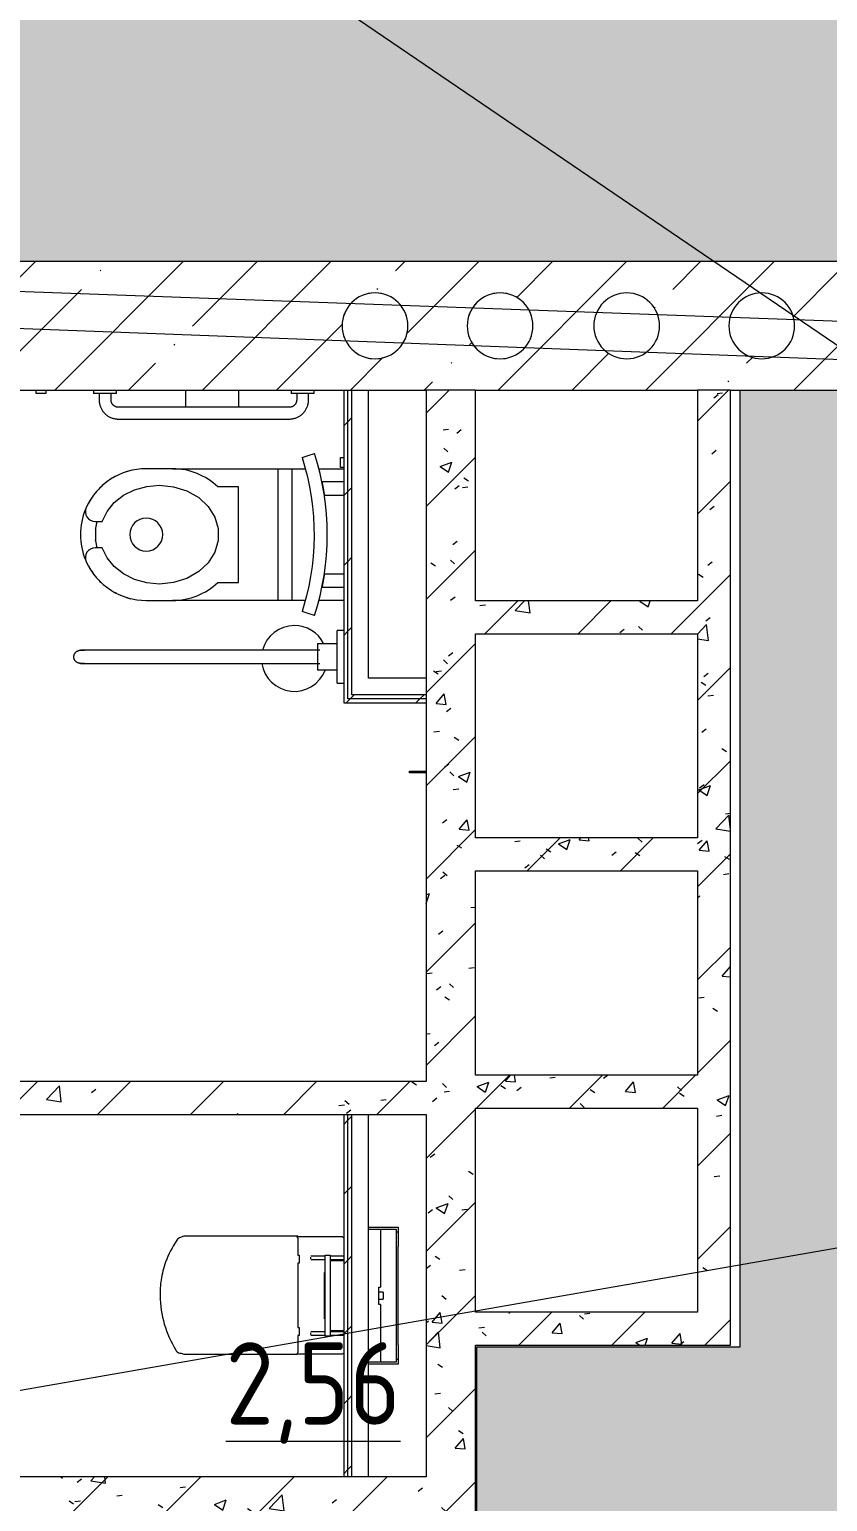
# Model space of a CAD drawing. Header units: millimetres. Extents: x -515342 to 330399, y -224905 to 507333.
# Drawn here: x -367278 to -364853, y -32769 to -28298 of the extents above; entities that cross this region are included whole.
import ezdxf

# ---------------------------------------------------------------- set-up
doc = ezdxf.new("R2010")
doc.units = ezdxf.units.MM
for name, color, linetype, lineweight in [('Марки помещений', 7, 'Continuous', 0), ('Обобщенные модели', 7, 'Continuous', 0), ('Оборудование', 7, 'Continuous', 0), ('Сантехника', 7, 'Continuous', 0), ('Стены внутренние', 7, 'Continuous', 0), ('Стены несущие', 7, 'Continuous', 0), ('Стены отделка', 7, 'Continuous', 0), ('Стены перегородки', 7, 'Continuous', 0), ('Стены штриховка', 7, 'Continuous', 0), ('экспертиза ДУ', 1, 'Continuous', 0), ('экспертиза условные обозначения', 1, 'Continuous', 0)]:
    doc.layers.add(name, color=color, linetype=linetype, lineweight=lineweight)
doc.styles.add('GOST Common_1', font='', dxfattribs={"width": 0.9, "height": 250})
doc.styles.get('GOST Common_1').set_extended_font_data('GOST Common')
pattern_1 = [(45, (-374753.14, -35598.53), (-141.4214, 141.4214), [])]
pattern_2 = [(50, (-374753.14, -35598.53), (364.368, -31.878), [38.1, -419.1]), (355, (-374753.14, -35598.53), (-70.486, 382.113), [30.48, -335.28]), (100.451, (-374722.78, -35601.2), (293.885, 350.233), [32.38, -356.18]), (46.184, (-374753.14, -35496.93), (542.158, -84.086), [57.15, -628.65]), (96.636, (-374707.96, -35503.94), (474.805, 494.855), [48.57, -534.27]), (351.184, (-374753.14, -35496.93), (474.81, 494.85), [45.72, -502.92]), (21, (-374702.34, -35522.33), (303.2285, -204.5305), [38.1, -419.1]), (326, (-374702.34, -35522.33), (123.604, 368.376), [30.48, -335.28]), (71.451, (-374677.07, -35539.37), (426.834, 163.843), [32.38, -356.18]), (37.5, (-374753.14, -35598.53), (6.1766, 169.1102), [16.764, -314.452, 16.764, -323.596, -336.55]), (37.5, (-374753.14, -35598.53), (6.1766, 169.1102), [-671.576, 16.764, -319.786]), (7.5, (-374753.14, -35598.53), (133.639, 200.3615), [16.764, -177.292, 16.764, -306.832, -128.27]), (7.5, (-374753.14, -35598.53), (133.639, 200.3615), [-517.652, 16.764, -111.506]), (327.5, (-374866.43, -35598.53), (271.1818, -11.4584), [16.764, -110.236, 16.764, -379.476, -525.78]), (327.5, (-374866.43, -35598.53), (271.1818, -11.4584), [-523.24, 16.764, -509.016]), (317.5, (-374917.23, -35598.53), (296.2585, 50.853), [16.764, -148.336, 16.764, -246.38, -373.38]), (317.5, (-374917.23, -35598.53), (296.2585, 50.853), [-428.244, 16.764, -356.616])]
pattern_3 = [(45, (-374753.14, -35598.53), (-106.066, 106.066), [])]

# ---------------------------------------------------------------- blocks, each defined once
blk = doc.blocks.new('Унитаз - Общественные _МГН_ - Объем смыва более 6_1 л-8747126-О_АР_П_1_0_000_План 1 этажа')
at = {"layer": 'Сантехника'}
for p, q in [((88.7, 246), (107.8, 239.8)), ((107.8, 239.8), (126.8, 233.7)), ((0, 200), (77, 200)), ((118.2, 200), (157.6, 200)), ((157.6, 200), (200, 200)), ((157.6, -200), (157.6, 200)), ((200, -200), (200, 200)), ((200, 200), (520, 200)), ((600, 200), (520, 200)), ((66.2, 160), (0, 160)), ((382.3, 145), (320, 145)), ((320, 145), (320, -145)), ((0, 120), (59.1, 120)), ((733.5, 40), (754.9, 40)), ((753.4, 20.7), (754, 16.1)), ((754.9, -40), (733.5, -40)), ((754, -16.1), (753.4, -20.7)), ((59.1, -120), (0, -120)), ((0, -160), (66.2, -160)), ((320, -145), (382.3, -145)), ((77, -200), (0, -200)), ((157.6, -200), (118.2, -200)), ((200, -200), (157.6, -200)), ((520, -200), (200, -200)), ((520, -200), (600, -200)), ((107.8, -239.8), (88.7, -246)), ((126.8, -233.7), (107.8, -239.8))]:
    blk.add_line(p, q, dxfattribs=at)
at = {"layer": 'Сантехника', "flags": 128}
for points in [[(126.8, -233.7), (118, -204.5), (110.4, -175.1), (104, -145.4), (98.8, -115.5), (94.8, -85.3), (92, -55.1), (90.4, -24.7), (90, 5.7), (90.9, 36.1), (92.9, 66.4), (96.2, 96.6), (100.6, 126.7), (106.3, 156.6), (113.2, 186.2), (121.2, 215.5), (126.8, 233.7)], [(560, -150), (516.9, -145.6), (476.3, -132.8), (440.6, -112.3), (411.9, -85.2), (391.7, -53.2), (381.3, -18.1), (381.3, 18.1), (391.7, 53.2), (411.9, 85.2), (440.6, 112.3), (476.3, 132.8), (516.9, 145.6), (560, 150)], [(560, 150), (598.7, 146.5), (635.6, 136.1), (669, 119.4), (697.2, 97.1), (719.1, 70.2), (733.5, 40)], [(748.7, 40.3), (753.6, 19.3), (753.6, -19.3), (748.7, -40.3)], [(733.5, -40), (719.1, -70.2), (697.2, -97.1), (669, -119.4), (635.6, -136.1), (598.7, -146.5), (560, -150)]]:
    blk.add_lwpolyline(points, dxfattribs=at)
at = {"layer": 'Сантехника'}
for centre, radius, start, end in [((850, 0), 800, 162.0951, 197.9049), ((520, 0), 200, 90, 133.5312), ((600, 0), 200, 24.3266, 90), ((600, 0), 200, 72.0106, 76.5027), ((600, 0), 200, 57.6191, 63.0038), ((600, 0), 200, 43.7417, 49.503), ((600, 0), 200, 30.0357, 36.0001), ((600, 0), 50, 90, 270), ((600, 0), 50, 270, 90), ((754.9, 70), 30, 270, 24.3266), ((600, 0), 200, 337.4028, 22.5972), ((754.9, -70), 30, 335.6734, 90), ((600, 0), 200, 270, 335.6734), ((600, 0), 200, 323.9999, 329.9643), ((520, 0), 200, 226.4688, 270), ((600, 0), 200, 296.9962, 302.3809), ((600, 0), 200, 310.497, 316.2583), ((600, 0), 200, 283.4973, 287.9894)]:
    blk.add_arc(centre, radius, start, end, dxfattribs=at)
for points, knots in [([(59.1, 120), (59.1, 120), (59.2, 120.8), (59.7, 124.4), (60.6, 129.9), (61.7, 136.5), (62.8, 142.4), (63.6, 146.8), (64.2, 150), (64.7, 152.9), (65.4, 156.2), (66, 159.2), (66.2, 160), (66.2, 160)], [0, 0, 0, 0, 0.111111, 0.222222, 0.333333, 0.444444, 0.555556, 0.611111, 0.666667, 0.722222, 0.777778, 0.888889, 1, 1, 1, 1]), ([(66.2, -160), (66.2, -160), (66, -159.2), (65.4, -156.2), (64.7, -152.9), (64.2, -150), (63.6, -146.8), (63, -143.5), (62.3, -140), (61.5, -135.4), (60.6, -129.9), (59.7, -124.4), (59.2, -120.8), (59.1, -120), (59.1, -120)], [0, 0, 0, 0, 0.111111, 0.222222, 0.277778, 0.333333, 0.388889, 0.444444, 0.5, 0.555556, 0.666667, 0.777778, 0.888889, 1, 1, 1, 1])]:
    blk.add_open_spline(points, degree=3, knots=knots, dxfattribs=at)
blk = doc.blocks.new('Опорный поручень - Откидной поручень для унитаза-V221-О_АР_П_1_0_000_План 1 этажа')
at = {"layer": 'Оборудование'}
for p, q in [((42235, 3976.2), (42215, 3976.2)), ((42235, 3976.2), (42235, 3816.2)), ((42235, 3936.2), (42255, 3936.2)), ((42255, 3936.2), (42295, 3936.2)), ((42295, 3856.2), (42295, 3936.2)), ((42890, 3916.2), (42287.7, 3916.2)), ((42255, 3856.2), (42235, 3856.2)), ((42295, 3856.2), (42255, 3856.2)), ((42287.7, 3876.2), (42890, 3876.2)), ((42215, 3816.2), (42235, 3816.2))]:
    blk.add_line(p, q, dxfattribs=at)
at = {"layer": 'Оборудование', "flags": 128}
for points in [[(43015, 3916.2), (43014.9, 3916.2), (43014.6, 3916.2), (43014.1, 3916.2), (43013.4, 3916.2), (43012.5, 3916.2), (43011.4, 3916.2), (43010.1, 3916.2), (43008.7, 3916.2), (43007, 3916.2), (43005.1, 3916.2), (43003.1, 3916.2), (43000.9, 3916.2), (42998.5, 3916.2), (42995.9, 3916.2), (42993.2, 3916.2), (42990.3, 3916.2), (42987.2, 3916.2), (42984, 3916.2), (42980.6, 3916.2), (42977.1, 3916.2), (42973.4, 3916.2), (42969.6, 3916.2), (42965.7, 3916.2), (42961.7, 3916.2), (42957.5, 3916.2), (42953.3, 3916.2), (42948.9, 3916.2), (42944.5, 3916.2), (42939.9, 3916.2), (42935.3, 3916.2), (42930.6, 3916.2), (42925.8, 3916.2), (42921, 3916.2), (42916.2, 3916.2), (42911.2, 3916.2), (42906.3, 3916.2), (42901.3, 3916.2), (42896.3, 3916.2), (42891.3, 3916.2), (42890, 3916.2)], [(43002.5, 3916.2), (43004.6, 3916.2), (43006.5, 3916.2), (43008.2, 3916.2), (43009.8, 3916.2), (43011.1, 3916.2), (43012.2, 3916.2), (43013.2, 3916.2), (43013.9, 3916.2), (43014.5, 3916.2), (43014.8, 3916.2), (43015, 3916.2), (43015, 3916.2)], [(43015, 3916.2), (43015.8, 3916.2), (43016.6, 3916.1), (43017.4, 3916), (43018.2, 3915.9), (43019, 3915.8), (43019.8, 3915.6), (43020.5, 3915.4), (43021.3, 3915.2), (43022, 3914.9), (43022.8, 3914.6), (43023.5, 3914.3), (43024.2, 3913.9), (43024.9, 3913.5), (43025.6, 3913.1), (43026.3, 3912.7), (43026.9, 3912.2), (43027.6, 3911.7), (43028.2, 3911.2), (43028.8, 3910.7), (43029.3, 3910.1), (43029.9, 3909.5), (43030.4, 3908.9), (43030.9, 3908.3), (43031.4, 3907.7), (43031.8, 3907), (43032.2, 3906.3), (43032.6, 3905.6), (43033, 3904.9), (43033.3, 3904.2), (43033.6, 3903.4), (43033.9, 3902.7), (43034.2, 3901.9), (43034.4, 3901.2), (43034.6, 3900.4), (43034.7, 3899.6), (43034.8, 3898.8), (43034.9, 3898), (43035, 3897.2), (43035, 3896.4), (43035, 3896.2)], [(43035, 3896.2), (43035, 3895.4), (43034.9, 3894.6), (43034.9, 3893.8), (43034.7, 3893), (43034.6, 3892.2), (43034.4, 3891.4), (43034.2, 3890.7), (43034, 3889.9), (43033.7, 3889.1), (43033.4, 3888.4), (43033.1, 3887.7), (43032.7, 3887), (43032.4, 3886.3), (43031.9, 3885.6), (43031.5, 3884.9), (43031, 3884.2), (43030.6, 3883.6), (43030, 3883), (43029.5, 3882.4), (43028.9, 3881.8), (43028.3, 3881.3), (43027.7, 3880.8), (43027.1, 3880.3), (43026.5, 3879.8), (43025.8, 3879.4), (43025.1, 3878.9), (43024.4, 3878.6), (43023.7, 3878.2), (43023, 3877.9), (43022.2, 3877.5), (43021.5, 3877.3), (43020.7, 3877), (43020, 3876.8), (43019.2, 3876.6), (43018.4, 3876.5), (43017.6, 3876.4), (43016.8, 3876.3), (43016, 3876.2), (43015.2, 3876.2), (43015, 3876.2)], [(42890, 3876.2), (42895, 3876.2), (42900, 3876.2), (42905, 3876.2), (42909.9, 3876.2), (42914.8, 3876.2), (42919.7, 3876.2), (42924.5, 3876.2), (42929.3, 3876.2), (42934, 3876.2), (42938.7, 3876.2), (42943.2, 3876.2), (42947.7, 3876.2), (42952.1, 3876.2), (42956.4, 3876.2), (42960.6, 3876.2), (42964.6, 3876.2), (42968.6, 3876.2), (42972.4, 3876.2), (42976.1, 3876.2), (42979.7, 3876.2), (42983.1, 3876.2), (42986.3, 3876.2), (42989.5, 3876.2), (42992.4, 3876.2), (42995.2, 3876.2), (42997.8, 3876.2), (43000.2, 3876.2), (43002.5, 3876.2), (43004.6, 3876.2), (43006.5, 3876.2), (43008.2, 3876.2), (43009.8, 3876.2), (43011.1, 3876.2), (43012.2, 3876.2), (43013.2, 3876.2), (43013.9, 3876.2), (43014.5, 3876.2), (43014.8, 3876.2), (43015, 3876.2), (43015, 3876.2)], [(43015, 3876.2), (43014.9, 3876.2), (43014.6, 3876.2), (43014.1, 3876.2), (43013.4, 3876.2), (43012.5, 3876.2), (43011.4, 3876.2), (43010.1, 3876.2), (43008.7, 3876.2), (43007, 3876.2), (43005.1, 3876.2), (43003.1, 3876.2)]]:
    blk.add_lwpolyline(points, dxfattribs=at)
blk = doc.blocks.new('МГН_Санузел_Поручень горизонтальный - АР_Сантехнические приборы_МГН_Поручень горизонтальный-3156318-О_АР_П_1_0_000_План 1 этажа')
at = {"layer": 'Сантехника'}
for p, q in [((-595.8, 88), (-1115.8, 88)), ((-1115.8, 52), (-595.8, 52)), ((-1190.8, 10), (-1190.8, 0)), ((-1190.8, 10), (-1155.8, 10)), ((-1173.8, 30), (-1173.8, 10)), ((-1155.8, 10), (-1120.8, 10)), ((-1137.8, 10), (-1137.8, 30)), ((-1120.8, 0), (-1120.8, 10)), ((-590.8, 10), (-590.8, 0)), ((-590.8, 10), (-555.8, 10)), ((-573.8, 30), (-573.8, 10)), ((-555.8, 10), (-520.8, 10)), ((-537.8, 10), (-537.8, 30)), ((-520.8, 0), (-520.8, 10))]:
    blk.add_line(p, q, dxfattribs=at)
at = {"layer": 'Сантехника', "flags": 128}
for points in [[(-1115.8, 88), (-1118.1, 88), (-1120.4, 87.8), (-1122.7, 87.6), (-1125, 87.3), (-1127.3, 86.8), (-1129.6, 86.3), (-1131.8, 85.7), (-1134, 85.1), (-1136.2, 84.3), (-1138.4, 83.4), (-1140.5, 82.5), (-1142.6, 81.4), (-1144.6, 80.3), (-1146.6, 79.1), (-1148.5, 77.9), (-1150.4, 76.5), (-1152.3, 75.1), (-1154, 73.6), (-1155.8, 72), (-1157.4, 70.4), (-1159, 68.7), (-1160.5, 67), (-1161.9, 65.1), (-1163.3, 63.3), (-1164.6, 61.3), (-1165.8, 59.4), (-1166.9, 57.3), (-1168, 55.3), (-1169, 53.2), (-1169.9, 51), (-1170.7, 48.8), (-1171.4, 46.6), (-1172, 44.4), (-1172.5, 42.1), (-1173, 39.9), (-1173.3, 37.6), (-1173.6, 35.3), (-1173.7, 32.9), (-1173.8, 30.6), (-1173.8, 30)], [(-1137.8, 30), (-1137.8, 30.9), (-1137.7, 31.8), (-1137.6, 32.6), (-1137.5, 33.5), (-1137.4, 34.4), (-1137.2, 35.2), (-1136.9, 36.1), (-1136.7, 36.9), (-1136.4, 37.8), (-1136.1, 38.6), (-1135.7, 39.4), (-1135.3, 40.2), (-1134.9, 40.9), (-1134.4, 41.7), (-1134, 42.4), (-1133.4, 43.1), (-1132.9, 43.8), (-1132.3, 44.5), (-1131.7, 45.2), (-1131.1, 45.8), (-1130.5, 46.4), (-1129.8, 47), (-1129.1, 47.5), (-1128.4, 48), (-1127.7, 48.5), (-1126.9, 49), (-1126.2, 49.4), (-1125.4, 49.8), (-1124.6, 50.2), (-1123.8, 50.5), (-1122.9, 50.8), (-1122.1, 51.1), (-1121.3, 51.3), (-1120.4, 51.5), (-1119.5, 51.7), (-1118.7, 51.8), (-1117.8, 51.9), (-1116.9, 52), (-1116, 52), (-1115.8, 52)], [(-537.8, 30), (-537.8, 32.3), (-538, 34.6), (-538.2, 36.9), (-538.5, 39.2), (-539, 41.5), (-539.5, 43.8), (-540.1, 46), (-540.7, 48.2), (-541.5, 50.4), (-542.4, 52.6), (-543.3, 54.7), (-544.3, 56.8), (-545.5, 58.8), (-546.7, 60.8), (-547.9, 62.7), (-549.3, 64.6), (-550.7, 66.5), (-552.2, 68.2), (-553.8, 70), (-555.4, 71.6), (-557.1, 73.2), (-558.8, 74.7), (-560.7, 76.1), (-562.5, 77.5), (-564.5, 78.8), (-566.4, 80), (-568.5, 81.2), (-570.5, 82.2), (-572.6, 83.2), (-574.8, 84.1), (-577, 84.9), (-579.2, 85.6), (-581.4, 86.2), (-583.7, 86.7), (-585.9, 87.2), (-588.2, 87.5), (-590.5, 87.8), (-592.9, 87.9), (-595.2, 88), (-595.8, 88)], [(-595.8, 52), (-594.9, 52), (-594, 51.9), (-593.2, 51.8), (-592.3, 51.7), (-591.4, 51.6), (-590.6, 51.4), (-589.7, 51.1), (-588.9, 50.9), (-588, 50.6), (-587.2, 50.3), (-586.4, 49.9), (-585.6, 49.5), (-584.9, 49.1), (-584.1, 48.6), (-583.4, 48.2), (-582.7, 47.6), (-582, 47.1), (-581.3, 46.5), (-580.6, 45.9), (-580, 45.3), (-579.4, 44.7), (-578.8, 44), (-578.3, 43.3), (-577.8, 42.6), (-577.3, 41.9), (-576.8, 41.1), (-576.4, 40.4), (-576, 39.6), (-575.6, 38.8), (-575.3, 38), (-575, 37.1), (-574.7, 36.3), (-574.5, 35.5), (-574.3, 34.6), (-574.1, 33.7), (-574, 32.9), (-573.9, 32), (-573.8, 31.1), (-573.8, 30.2), (-573.8, 30)]]:
    blk.add_lwpolyline(points, dxfattribs=at)
blk = doc.blocks.new('2D_МГН_Санузел_Аксессуары - АР_Сантехнические приборы_Комплект 1-10688745-О_АР_П_1_0_000_План 1 этажа')
at = {"layer": 'Сантехника'}
for p, q in [((-124.1, 37.5), (-124.1, 47.5)), ((-124.1, 47.5), (-94.1, 47.5)), ((-94.1, 47.5), (-94.1, 37.5))]:
    blk.add_line(p, q, dxfattribs=at)
blk = doc.blocks.new('2D_МГН_Санузел_Аксессуары - АР_Сантехнические приборы_Система вызова помощи в санузел-10688749-О_АР_П_1_0_000_План 1 этажа')
at = {"layer": 'Сантехника'}
for p, q in [((-124.1, 195), (-124.1, 205)), ((-124.1, 205), (-94.1, 205)), ((-94.1, 205), (-94.1, 195))]:
    blk.add_line(p, q, dxfattribs=at)
blk = doc.blocks.new('2D_МГН_Санузел_Аксессуары - АР_Сантехнические приборы_Универсальный травмобезопасный держатель _крючок для костылей_-10688751-О_АР_П_1_0_000_План 1 этажа')
at = {"layer": 'Сантехника'}
for p, q in [((-111.6, 75), (-111.6, 125)), ((-111.6, 125), (-106.6, 125)), ((-106.6, 125), (-106.6, 75))]:
    blk.add_line(p, q, dxfattribs=at)
blk = doc.blocks.new('2D_МГН_Санузел_Аксессуары - АР_Сантехнические приборы_Корзина для мусора-V270-О_АР_П_1_0_000_План 1 этажа')
at = {"layer": 'Сантехника'}
for start, end in [(98.7595, 249.1031), (360, 75.425), (297.3959, 360)]:
    blk.add_arc((-109.1, 187.5), 100, start, end, dxfattribs=at)
blk = doc.blocks.new('2D_МГН_Санузел_Аксессуары - АР_Сантехнические приборы_Автоматический диспансер для туалетной бумаги-10688753-О_АР_П_1_0_000_План 1 этажа')
at = {"layer": 'Сантехника'}
for p, q in [((-189.1, 195), (-189.1, 247)), ((-29.1, 247), (-29.1, 195))]:
    blk.add_line(p, q, dxfattribs=at)
blk = doc.blocks.new('ВК_01_Инсталляция с унитазом Geberit - 400_74_Geberit_Duofix_H112_Sigma_12_cm_ready_for_support_handles-10222215-О_АР_П_1_0_000_План 1 этажа')
at = {"layer": 'Обобщенные модели'}
for p, q in [((-178.4, -3.7), (-178.4, -136.8)), ((176, -138), (176, -3.9)), ((-180.8, -139.6), (-180.8, -486.2)), ((-178.2, -140.3), (-180.8, -142.9)), ((-175.1, -139.6), (-123.3, -139.6)), ((-123.3, -135.7), (-99.2, -135.7)), ((-123.3, -139.6), (-123.3, -135.7)), ((-99.2, -135.7), (-99.2, -139.7)), ((-99.2, -139.7), (96.6, -139.7)), ((96.6, -139.7), (96.7, -135.7)), ((96.7, -135.7), (120.7, -135.7)), ((120.7, -135.7), (120.7, -139.6)), ((120.7, -139.6), (172.1, -139.6)), ((177.5, -483.4), (177.5, -144.5))]:
    blk.add_line(p, q, dxfattribs=at)
for centre, radius, start, end in [((-173.9, -4.6), 4.61, 99.7293, 169.6637), ((171.3, -4.7), 4.78, 9.3401, 67.5533), ((-174.9, -142.1), 6.37, 123.7636, 156.6535), ((-175.3, -145.6), 6.04, 88.6989, 119.3011), ((172.1, -147.1), 7.56, 47.4267, 90), ((162.6, -144.5), 14.9, 360, 25.6266), ((-153.9, -480.3), 27.5, 192.3562, 214.291), ((159.4, -483.4), 18.1, 326.2581, 360), ((-158.2, -491.4), 18.9, 193.5902, 235.7095), ((-2.4, -262.9), 295.5, 235.7095, 250.2905), ((-4.8, -234.1), 324.1, 270.8546, 301.6815), ((-1.6, -260.9), 299.9, 303.8485, 304.273), ((157.8, -494.9), 16.7, 304.273, 5.1522), ((-2.4, -262.9), 295.5, 250.2905, 261.1454), ((-4.2, -274.7), 283.5, 261.1454, 270.8546)]:
    blk.add_arc(centre, radius, start, end, dxfattribs=at)
at = {"layer": 'Сантехника', "lineweight": 18}
for p, q in [((-208, 165), (-197.5, 165)), ((-208, 75), (-208, 165)), ((-201.8, 112), (-201.8, 159)), ((-201.8, 159), (201.8, 159)), ((-197.5, 165), (-192.5, 165)), ((-191.9, 165), (-194.2, 165)), ((-192.5, 165), (-192.5, 159)), ((-192.5, 165), (-189.2, 165)), ((-189.2, 165), (-149.2, 165)), ((149.2, 165), (-149.2, 165)), ((149.2, 165), (189.2, 165)), ((189.2, 165), (192.5, 165)), ((194.2, 165), (191.9, 165)), ((192.5, 159), (192.5, 165)), ((192.5, 165), (197.5, 165)), ((197.5, 165), (208, 165)), ((201.8, 159), (201.8, 112)), ((208, 165), (208, 75)), ((-201.8, 75), (-201.8, 112)), ((-201.8, 112), (-26.5, 112)), ((-26.5, 107), (-26.5, 112)), ((26.5, 107), (-26.5, 107)), ((-10.5, 119.5), (-10.5, 107)), ((-10.5, 119.5), (10.5, 119.5)), ((-10.1, 119.5), (-10.5, 119.5)), ((10.5, 119.5), (10.1, 119.5)), ((10.5, 107), (10.5, 119.5)), ((26.5, 112), (201.8, 112)), ((26.5, 112), (26.5, 107)), ((201.8, 112), (201.8, 75)), ((-120, 0), (-120, -41)), ((-110, -41), (-110, 0)), ((106, -41), (106, 0)), ((110, 0), (110, -41)), ((120, -41), (120, 0)), ((-123, -41), (123, -41)), ((-123, -56), (-123, -41)), ((-106, 0), (-106, -41)), ((123, -41), (123, -56)), ((123, -56), (-123, -56)), ((-120, -56), (-120, -100)), ((-110, -100), (-110, -56)), ((-70.3, -58.7), (-70.3, -56)), ((-70.3, -59), (70.2, -59)), ((70.2, -56), (70.2, -58.7)), ((110, -56), (110, -100)), ((120, -100), (120, -56)), ((-112.5, -100), (-117.5, -100)), ((117.5, -100), (112.5, -100))]:
    blk.add_line(p, q, dxfattribs=at)

msp = doc.modelspace()

# ---------------------------------------------------------------- hatches: boundary and pattern name
at = {"layer": 'Стены внутренние'}
h = msp.add_hatch(dxfattribs=at)
h.set_pattern_fill('FP_1', color=256, style=0, pattern_type=2)
h.set_pattern_definition([(45, (-374753.14, -35598.53), (-224.5064, 224.5064), []), (45, (-374528.64, -35598.53), (-224.506, 224.506), [396.875, -79.375, 3.353, -76.022])])
h.paths.add_polyline_path([(-368648.1427, -29393.5295), (-363948.1427, -29393.5295), (-363948.1427, -29003.5295), (-368943.1427, -29003.5295), (-368943.1427, -29393.5295), (-368798.1427, -29393.5295)])
h.paths.add_polyline_path([(-364670.5075, -29297.0103), (-364703.1427, -29285.132), (-364729.7471, -29262.8083), (-364747.1119, -29232.7315), (-364753.1427, -29198.5295), (-364747.1119, -29164.3275), (-364729.7471, -29134.2507), (-364703.1427, -29111.927), (-364670.5075, -29100.0487), (-364635.7778, -29100.0487), (-364603.1427, -29111.927), (-364576.5382, -29134.2507), (-364559.1734, -29164.3275), (-364553.1427, -29198.5295), (-364559.1734, -29232.7315), (-364576.5382, -29262.8083), (-364603.1427, -29285.132), (-364635.7778, -29297.0103)])
h.paths.add_polyline_path([(-366210.7778, -29297.0103), (-366245.5075, -29297.0103), (-366278.1427, -29285.132), (-366304.7471, -29262.8083), (-366322.1119, -29232.7315), (-366328.1427, -29198.5295), (-366322.1119, -29164.3275), (-366304.7471, -29134.2507), (-366278.1427, -29111.927), (-366245.5075, -29100.0487), (-366210.7778, -29100.0487), (-366178.1427, -29111.927), (-366151.5382, -29134.2507), (-366134.1734, -29164.3275), (-366128.1427, -29198.5295), (-366134.1734, -29232.7315), (-366151.5382, -29262.8083), (-366178.1427, -29285.132)])
h.paths.add_polyline_path([(-365830.7778, -29297.0103), (-365865.5075, -29297.0103), (-365898.1427, -29285.132), (-365924.7471, -29262.8083), (-365942.1119, -29232.7315), (-365948.1427, -29198.5295), (-365942.1119, -29164.3275), (-365924.7471, -29134.2507), (-365898.1427, -29111.927), (-365865.5075, -29100.0487), (-365830.7778, -29100.0487), (-365798.1427, -29111.927), (-365771.5382, -29134.2507), (-365754.1734, -29164.3275), (-365748.1427, -29198.5295), (-365754.1734, -29232.7315), (-365771.5382, -29262.8083), (-365798.1427, -29285.132)])
h.paths.add_polyline_path([(-365480.7538, -29297.0103), (-365513.389, -29285.132), (-365539.9935, -29262.8083), (-365557.3583, -29232.7315), (-365563.389, -29198.5295), (-365557.3583, -29164.3275), (-365539.9935, -29134.2507), (-365513.389, -29111.927), (-365480.7538, -29100.0487), (-365446.0242, -29100.0487), (-365413.389, -29111.927), (-365386.7846, -29134.2507), (-365369.4197, -29164.3275), (-365363.389, -29198.5295), (-365369.4197, -29232.7315), (-365386.7846, -29262.8083), (-365413.389, -29285.132), (-365446.0242, -29297.0103), (-365469.8965, -29297.0103)])
h.paths.add_polyline_path([(-365035.7778, -29297.0103), (-365070.5075, -29297.0103), (-365103.1427, -29285.132), (-365129.7471, -29262.8083), (-365147.1119, -29232.7315), (-365153.1427, -29198.5295), (-365147.1119, -29164.3275), (-365129.7471, -29134.2507), (-365103.1427, -29111.927), (-365070.5075, -29100.0487), (-365035.7778, -29100.0487), (-365003.1427, -29111.927), (-364976.5382, -29134.2507), (-364959.1734, -29164.3275), (-364953.1427, -29198.5295), (-364959.1734, -29232.7315), (-364976.5382, -29262.8083), (-365003.1427, -29285.132), (-365025.723, -29293.3506)])
h = msp.add_hatch(dxfattribs=at)
h.set_pattern_fill('FP_11', color=256, style=0, pattern_type=2)
h.set_pattern_definition(pattern_3)
h.paths.add_polyline_path([(-366323.1427, -30343.5295), (-366310.6427, -30343.5295), (-366310.6427, -29393.5295), (-366323.1427, -29393.5295), (-366323.1427, -30145.1195)])
h = msp.add_hatch(dxfattribs=at)
h.set_pattern_fill('FP_11', color=256, style=0, pattern_type=2)
h.set_pattern_definition(pattern_3)
h.paths.add_polyline_path([(-366310.6427, -30331.0295), (-366298.1427, -30331.0295), (-366298.1427, -29393.5295), (-366310.6427, -29393.5295), (-366310.6427, -30145.1195)])
h = msp.add_hatch(dxfattribs=at)
h.set_pattern_fill('FP_3', color=256, style=0, pattern_type=2)
h.set_pattern_definition(pattern_1)
h.paths.add_polyline_path([(-365923.1427, -35403.5295), (-365923.1427, -29393.5295), (-366073.1427, -29393.5295), (-366073.1427, -35403.5295)])
h = msp.add_hatch(dxfattribs=at)
h.set_pattern_fill('FP_4', color=256, style=0, pattern_type=2)
h.set_pattern_definition(pattern_2)
h.paths.add_polyline_path([(-365923.1427, -35403.5295), (-365923.1427, -29393.5295), (-366073.1427, -29393.5295), (-366073.1427, -35403.5295)])
h = msp.add_hatch(dxfattribs=at)
h.set_pattern_fill('FP_3', color=256, style=0, pattern_type=2)
h.set_pattern_definition(pattern_1)
h.paths.add_polyline_path([(-365148.1427, -32293.5295), (-365148.1427, -29393.5295), (-365248.1427, -29393.5295), (-365248.1427, -32293.5295)])
h = msp.add_hatch(dxfattribs=at)
h.set_pattern_fill('FP_4', color=256, style=0, pattern_type=2)
h.set_pattern_definition(pattern_2)
h.paths.add_polyline_path([(-365148.1427, -32293.5295), (-365148.1427, -29393.5295), (-365248.1427, -29393.5295), (-365248.1427, -32293.5295)])
h = msp.add_hatch(dxfattribs=at)
h.set_pattern_fill('FP_3', color=256, style=0, pattern_type=2)
h.set_pattern_definition(pattern_1)
h.paths.add_polyline_path([(-365923.1427, -30133.5295), (-365248.1427, -30133.5295), (-365248.1427, -30033.5295), (-365923.1427, -30033.5295)])
h = msp.add_hatch(dxfattribs=at)
h.set_pattern_fill('FP_4', color=256, style=0, pattern_type=2)
h.set_pattern_definition(pattern_2)
h.paths.add_polyline_path([(-365923.1427, -30133.5295), (-365248.1427, -30133.5295), (-365248.1427, -30033.5295), (-365923.1427, -30033.5295)])
h = msp.add_hatch(dxfattribs=at)
h.set_pattern_fill('FP_11', color=256, style=0, pattern_type=2)
h.set_pattern_definition(pattern_3)
h.paths.add_polyline_path([(-366310.6427, -30343.5295), (-366073.1427, -30343.5295), (-366073.1427, -30331.0295), (-366310.6427, -30331.0295)])
h = msp.add_hatch(dxfattribs=at)
h.set_pattern_fill('FP_11', color=256, style=0, pattern_type=2)
h.set_pattern_definition(pattern_3)
h.paths.add_polyline_path([(-366073.1427, -30331.0295), (-366073.1427, -30318.5295), (-366298.1427, -30318.5295), (-366298.1427, -30331.0295), (-366136.1568, -30331.0295)])
h = msp.add_hatch(dxfattribs=at)
h.set_pattern_fill('FP_3', color=256, style=0, pattern_type=2)
h.set_pattern_definition(pattern_1)
h.paths.add_polyline_path([(-365923.1427, -30853.5295), (-365248.1427, -30853.5295), (-365248.1427, -30753.5295), (-365923.1427, -30753.5295)])
h = msp.add_hatch(dxfattribs=at)
h.set_pattern_fill('FP_4', color=256, style=0, pattern_type=2)
h.set_pattern_definition(pattern_2)
h.paths.add_polyline_path([(-365923.1427, -30853.5295), (-365248.1427, -30853.5295), (-365248.1427, -30753.5295), (-365923.1427, -30753.5295)])
h = msp.add_hatch(dxfattribs=at)
h.set_pattern_fill('FP_3', color=256, style=0, pattern_type=2)
h.set_pattern_definition(pattern_1)
h.paths.add_polyline_path([(-371073.1427, -31593.5295), (-370973.1427, -31593.5295), (-370973.1427, -31493.5295), (-371073.1427, -31493.5295), (-371073.1427, -31505.5732)])
h.paths.add_polyline_path([(-367912.851, -31593.5295), (-366073.1427, -31593.5295), (-366073.1427, -31493.5295), (-368648.1427, -31493.5295), (-368648.1427, -31593.5295), (-368134.9377, -31593.5295)])
h.paths.add_polyline_path([(-369873.1427, -31593.5295), (-368798.1427, -31593.5295), (-368798.1427, -31493.5295), (-369873.1427, -31493.5295), (-369873.1427, -31505.5732)])
h = msp.add_hatch(dxfattribs=at)
h.set_pattern_fill('FP_4', color=256, style=0, pattern_type=2)
h.set_pattern_definition(pattern_2)
h.paths.add_polyline_path([(-371073.1427, -31593.5295), (-370973.1427, -31593.5295), (-370973.1427, -31493.5295), (-371073.1427, -31493.5295), (-371073.1427, -31505.5732)])
h.paths.add_polyline_path([(-367912.851, -31593.5295), (-366073.1427, -31593.5295), (-366073.1427, -31493.5295), (-368648.1427, -31493.5295), (-368648.1427, -31593.5295), (-368134.9377, -31593.5295)])
h.paths.add_polyline_path([(-369873.1427, -31593.5295), (-368798.1427, -31593.5295), (-368798.1427, -31493.5295), (-369873.1427, -31493.5295), (-369873.1427, -31505.5732)])
h = msp.add_hatch(dxfattribs=at)
h.set_pattern_fill('FP_3', color=256, style=0, pattern_type=2)
h.set_pattern_definition(pattern_1)
h.paths.add_polyline_path([(-365923.1427, -31573.5295), (-365248.1427, -31573.5295), (-365248.1427, -31473.5295), (-365923.1427, -31473.5295), (-365923.1427, -31505.5732)])
h = msp.add_hatch(dxfattribs=at)
h.set_pattern_fill('FP_4', color=256, style=0, pattern_type=2)
h.set_pattern_definition(pattern_2)
h.paths.add_polyline_path([(-365923.1427, -31573.5295), (-365248.1427, -31573.5295), (-365248.1427, -31473.5295), (-365923.1427, -31473.5295), (-365923.1427, -31505.5732)])
h = msp.add_hatch(dxfattribs=at)
h.set_pattern_fill('FP_11', color=256, style=0, pattern_type=2)
h.set_pattern_definition(pattern_3)
h.paths.add_polyline_path([(-366323.1427, -32693.5295), (-366310.6427, -32693.5295), (-366310.6427, -31593.5295), (-366323.1427, -31593.5295), (-366323.1427, -32593.9361)])
h = msp.add_hatch(dxfattribs=at)
h.set_pattern_fill('FP_11', color=256, style=0, pattern_type=2)
h.set_pattern_definition(pattern_3)
h.paths.add_polyline_path([(-366310.6427, -32693.5295), (-366298.1427, -32693.5295), (-366298.1427, -31593.5295), (-366310.6427, -31593.5295), (-366310.6427, -32593.9361)])
h = msp.add_hatch(dxfattribs=at)
h.set_pattern_fill('FP_3', color=256, style=0, pattern_type=2)
h.set_pattern_definition(pattern_1)
h.paths.add_polyline_path([(-365923.1427, -32293.5295), (-365248.1427, -32293.5295), (-365248.1427, -32193.5295), (-365923.1427, -32193.5295)])
h = msp.add_hatch(dxfattribs=at)
h.set_pattern_fill('FP_4', color=256, style=0, pattern_type=2)
h.set_pattern_definition(pattern_2)
h.paths.add_polyline_path([(-365923.1427, -32293.5295), (-365248.1427, -32293.5295), (-365248.1427, -32193.5295), (-365923.1427, -32193.5295)])
h = msp.add_hatch(dxfattribs=at)
h.set_pattern_fill('FP_3', color=256, style=0, pattern_type=2)
h.set_pattern_definition(pattern_1)
h.paths.add_polyline_path([(-366310.6427, -32843.5295), (-366073.1427, -32843.5295), (-366073.1427, -32693.5295), (-368648.1427, -32693.5295), (-368648.1427, -32843.5295), (-366323.1427, -32843.5295)])
h = msp.add_hatch(dxfattribs=at)
h.set_pattern_fill('FP_4', color=256, style=0, pattern_type=2)
h.set_pattern_definition(pattern_2)
h.paths.add_polyline_path([(-366310.6427, -32843.5295), (-366073.1427, -32843.5295), (-366073.1427, -32693.5295), (-368648.1427, -32693.5295), (-368648.1427, -32843.5295), (-366323.1427, -32843.5295)])
at = {"layer": 'экспертиза условные обозначения'}
h = msp.add_hatch(dxfattribs=at)
h.set_pattern_fill('GRASS', color=3, scale=24)
h.set_pattern_definition([(90, (-374753.14, -35598.53), (-431.0523, 431.0523), [114.3, -747.8046]), (45, (-374753.14, -35598.5), (-431.052, 431.052), [114.3, -495.3]), (135, (-374753.14, -35598.5), (-431.052, -431.052), [114.3, -495.3])])
h.paths.add_polyline_path([(-374558.1427, -26618.5295), (-329338.1427, -26618.5295), (-329338.1427, -28753.7894), (-346430.5538, -28753.7894), (-346430.5538, -32623.5894), (-354382.6275, -32623.5894), (-354382.6275, -28753.7894), (-358678.1427, -28753.7894), (-358673.1427, -29003.5295), (-362548.1427, -29003.5295), (-362548.1427, -35403.5295), (-365918.6427, -35403.5295), (-365918.6427, -32298.5894), (-365118.6427, -32298.5894), (-365118.6427, -29393.5295), (-363998.1427, -29393.5295), (-363998.1427, -29003.5295), (-368836.0943, -29003.5295), (-368836.0943, -29393.5295), (-368683.8985, -29393.5295), (-368683.8985, -31523.5295), (-371073.1427, -31523.5295), (-371073.1427, -29393.5295), (-370888.1427, -29393.5295), (-370888.1427, -29003.5295), (-374558.1427, -29003.5295)])

# ---------------------------------------------------------------- linework, layer by layer
at = {"layer": 'Стены внутренние'}
for centre, start, end in [((-366228.1427, -29198.5295), 96.6878718, 101.9770284), ((-366228.1427, -29198.5295), 78.0229716, 83.3121282), ((-365848.1427, -29198.5295), 96.6878718, 101.9770284), ((-365848.1427, -29198.5295), 78.0229716, 83.3121282), ((-366228.1427, -29198.5295), 138.0229716, 143.3121282), ((-366228.1427, -29198.5295), 36.6878718, 41.9770284), ((-365848.1427, -29198.5295), 138.0229716, 143.3121282), ((-365848.1427, -29198.5295), 36.6878718, 41.9770284), ((-366228.1427, -29198.5295), 156.6878718, 161.9770284), ((-366228.1427, -29198.5295), 18.0229716, 23.3121282), ((-365848.1427, -29198.5295), 156.6878718, 161.9770284), ((-365848.1427, -29198.5295), 18.0229716, 23.3121282), ((-366228.1427, -29198.5295), 198.0229716, 203.3121282), ((-366228.1427, -29198.5295), 336.6878718, 341.9770284), ((-365848.1427, -29198.5295), 198.0229716, 203.3121282), ((-365848.1427, -29198.5295), 336.6878718, 341.9770284), ((-366228.1427, -29198.5295), 216.6878718, 221.9770284), ((-366228.1427, -29198.5295), 318.0229716, 323.3121282), ((-365848.1427, -29198.5295), 216.6878718, 221.9770284), ((-365848.1427, -29198.5295), 318.0229716, 323.3121282), ((-366228.1427, -29198.5295), 258.0229716, 263.3121282), ((-366228.1427, -29198.5295), 276.6878718, 281.9770284), ((-365848.1427, -29198.5295), 258.0229716, 263.3121282), ((-365848.1427, -29198.5295), 276.6878718, 281.9770284)]:
    msp.add_arc(centre, 100, start, end, dxfattribs=at)
at = {"layer": 'Стены несущие'}
for p, q in [((-363948.1427, -29003.5295), (-368943.1427, -29003.5295)), ((-368648.1427, -29393.5295), (-366073.1427, -29393.5295)), ((-365923.1427, -29393.5295), (-365248.1427, -29393.5295)), ((-365148.1427, -29393.5295), (-363948.1427, -29393.5295))]:
    msp.add_line(p, q, dxfattribs=at)
for centre, start, end in [((-366228.1427, -29198.5295), 0, 180), ((-365848.1427, -29198.5295), 0, 180), ((-365463.389, -29198.5295), 0, 180), ((-365053.1427, -29198.5295), 0, 180), ((-366228.1427, -29198.5295), 180, 0), ((-365848.1427, -29198.5295), 180, 0), ((-365463.389, -29198.5295), 180, 0), ((-365053.1427, -29198.5295), 180, 0)]:
    msp.add_arc(centre, 100, start, end, dxfattribs=at)
at = {"layer": 'Стены отделка'}
for p, q in [((-366323.1427, -29393.5295), (-366323.1427, -30343.5295)), ((-366248.1427, -30268.5295), (-366248.1427, -29393.5295)), ((-366073.1427, -30268.5295), (-366248.1427, -30268.5295)), ((-366323.1427, -30343.5295), (-366073.1427, -30343.5295)), ((-366323.1427, -31593.5295), (-366323.1427, -32693.5295)), ((-366248.1427, -32693.5295), (-366248.1427, -31593.5295))]:
    msp.add_line(p, q, dxfattribs=at)
at = {"layer": 'Стены перегородки'}
for p, q in [((-366073.1427, -29393.5295), (-366073.1427, -31493.5295)), ((-365923.1427, -30033.5295), (-365923.1427, -29393.5295)), ((-365248.1427, -29393.5295), (-365248.1427, -30033.5295)), ((-365148.1427, -32293.5295), (-365148.1427, -29393.5295)), ((-365248.1427, -30033.5295), (-365923.1427, -30033.5295)), ((-365923.1427, -30753.5295), (-365923.1427, -30133.5295)), ((-365923.1427, -30133.5295), (-365248.1427, -30133.5295)), ((-365248.1427, -30133.5295), (-365248.1427, -30753.5295)), ((-365248.1427, -30753.5295), (-365923.1427, -30753.5295)), ((-365923.1427, -31473.5295), (-365923.1427, -30853.5295)), ((-365923.1427, -30853.5295), (-365248.1427, -30853.5295)), ((-365248.1427, -30853.5295), (-365248.1427, -31473.5295)), ((-366073.1427, -31493.5295), (-368648.1427, -31493.5295)), ((-365248.1427, -31473.5295), (-365923.1427, -31473.5295)), ((-368648.1427, -31593.5295), (-366073.1427, -31593.5295)), ((-366073.1427, -31593.5295), (-366073.1427, -32693.5295)), ((-365923.1427, -32193.5295), (-365923.1427, -31573.5295)), ((-365923.1427, -31573.5295), (-365248.1427, -31573.5295)), ((-365248.1427, -31573.5295), (-365248.1427, -32193.5295)), ((-365248.1427, -32193.5295), (-365923.1427, -32193.5295)), ((-365923.1427, -32293.5295), (-365148.1427, -32293.5295)), ((-365923.1427, -35403.5295), (-365923.1427, -32293.5295)), ((-366073.1427, -32693.5295), (-368648.1427, -32693.5295))]:
    msp.add_line(p, q, dxfattribs=at)
at = {"layer": 'Стены штриховка'}
for p, q in [((-366310.6427, -30331.0295), (-366310.6427, -29393.5295)), ((-366298.1427, -30318.5295), (-366298.1427, -29393.5295)), ((-365923.1427, -29393.5295), (-366073.1427, -29393.5295)), ((-365148.1427, -29393.5295), (-365248.1427, -29393.5295)), ((-366073.1427, -30331.0295), (-366310.6427, -30331.0295)), ((-366073.1427, -30318.5295), (-366298.1427, -30318.5295)), ((-366310.6427, -32693.5295), (-366310.6427, -31593.5295)), ((-366298.1427, -32693.5295), (-366298.1427, -31593.5295))]:
    msp.add_line(p, q, dxfattribs=at)
at = {"layer": 'экспертиза ДУ'}
for points in [[(-360507.5441, -32198.0149), (-451777.9117, 29956.5807), (-323857.1634, -23364.6427)], [(-442323.3591, -45486.7185), (-320660.0953, -24311.023)]]:
    msp.add_lwpolyline(points, dxfattribs=at)
at = {"layer": 'экспертиза ДУ', "elevation": 0}
msp.add_lwpolyline([(-323506.6948, -30690.9513), (-436388.9962, -26576.9862), (-324401.8704, -30838.6574)], dxfattribs=at)
at = {"layer": 'экспертиза условные обозначения', "color": 3}
msp.add_lwpolyline([(-346430.5538, -32623.5894), (-354382.6275, -32623.5894), (-354382.6275, -28753.7894), (-358678.1427, -28753.7894), (-358673.1427, -29003.5295), (-362548.1427, -29003.5295), (-362548.1427, -35403.5295), (-365918.6427, -35403.5295), (-365918.6427, -32298.5894), (-365118.6427, -32298.5894), (-365118.6427, -29393.5295), (-363998.1427, -29393.5295), (-363998.1427, -29003.5295), (-368836.0943, -29003.5295), (-368836.0943, -29393.5295), (-368683.8985, -29393.5295), (-368683.8985, -31523.5295), (-371073.1427, -31523.5295), (-371073.1427, -29393.5295), (-370888.1427, -29393.5295), (-370888.1427, -29003.5295), (-374558.1427, -29003.5295), (-374558.1427, -26618.5295)], dxfattribs=at)

# ---------------------------------------------------------------- block references
at = {"layer": 'Оборудование', "rotation": 180}
msp.add_blockref('Опорный поручень - Откидной поручень для унитаза-V221-О_АР_П_1_0_000_План 1 этажа', (-324108.1427, -26307.3394), dxfattribs=at)
at = {"layer": 'Сантехника'}
for name, p, rotation in [('2D_МГН_Санузел_Аксессуары - АР_Сантехнические приборы_Система вызова помощи в санузел-10688749-О_АР_П_1_0_000_План 1 этажа', (-367352.2173, -29198.5295), 180), ('МГН_Санузел_Поручень горизонтальный - АР_Сантехнические приборы_МГН_Поручень горизонтальный-3156318-О_АР_П_1_0_000_План 1 этажа', (-367603.9383, -29393.5295), 180), ('2D_МГН_Санузел_Аксессуары - АР_Сантехнические приборы_Автоматический диспансер для туалетной бумаги-10688753-О_АР_П_1_0_000_План 1 этажа', (-366832.2173, -29198.5295), 180), ('Унитаз - Общественные _МГН_ - Объем смыва более 6_1 л-8747126-О_АР_П_1_0_000_План 1 этажа', (-366323.1427, -29832.4369), 180), ('2D_МГН_Санузел_Аксессуары - АР_Сантехнические приборы_Комплект 1-10688745-О_АР_П_1_0_000_План 1 этажа', (-366285.6427, -29504.4549), 89.99999999999993), ('2D_МГН_Санузел_Аксессуары - АР_Сантехнические приборы_Корзина для мусора-V270-О_АР_П_1_0_000_План 1 этажа', (-366285.6427, -30099.4549), 89.99999999999993), ('2D_МГН_Санузел_Аксессуары - АР_Сантехнические приборы_Универсальный травмобезопасный держатель _крючок для костылей_-10688751-О_АР_П_1_0_000_План 1 этажа', (-365998.1427, -30444.4549), 90.0000000000001), ('ВК_01_Инсталляция с унитазом Geberit - 400_74_Geberit_Duofix_H112_Sigma_12_cm_ready_for_support_handles-10222215-О_АР_П_1_0_000_План 1 этажа', (-366323.1427, -32143.5295), 269.9999999999995)]:
    msp.add_blockref(name, p, dxfattribs=dict(at, rotation=rotation))

# ---------------------------------------------------------------- texts
at = {"layer": 'Марки помещений', "insert": (-366681.8518, -32284.7509), "char_height": 250, "width": 678.227625, "attachment_point": 1, "style": 'GOST Common_1'}
msp.add_mtext('\\L2,56', dxfattribs=at)

doc.saveas('drawing.dxf')
